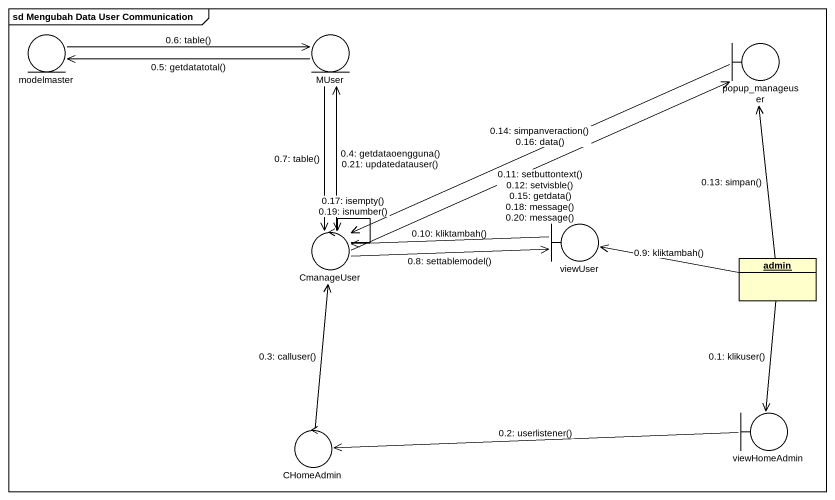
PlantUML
@startuml
mainframe sd Mengubah Data User Communication
allowmixing
hide circle
hide empty members
entity modelmaster
entity MUser
boundary popup_manageuser
control CmanageUser
boundary viewUser
object admin
control CHomeAdmin
boundary viewHomeAdmin
admin --> viewHomeAdmin : 0.1: klikuser()
viewHomeAdmin -left-> CHomeAdmin : 0.2: userlistener()
CHomeAdmin -up-> CmanageUser : 0.3: calluser()
CmanageUser -up-> MUser : 0.4: getdataoengguna()\n0.21: updatedatauser()
MUser -left-> modelmaster : 0.5: getdatatotal()
modelmaster -right-> MUser : 0.6: table()
MUser --> CmanageUser : 0.7: table()
CmanageUser -right-> viewUser : 0.8: settablemodel()
admin -left-> viewUser : 0.9: kliktambah()
viewUser -left-> CmanageUser : 0.10: kliktambah()
CmanageUser -right-> popup_manageuser : 0.11: setbuttontext()\n0.12: setvisble()\n0.15: getdata()\n0.18: message()\n0.20: message()
admin -up-> popup_manageuser : 0.13: simpan()
popup_manageuser -left-> CmanageUser : 0.14: simpanveraction()\n0.16: data()
CmanageUser --> CmanageUser : 0.17: isempty()\n0.19: isnumber()
@enduml
